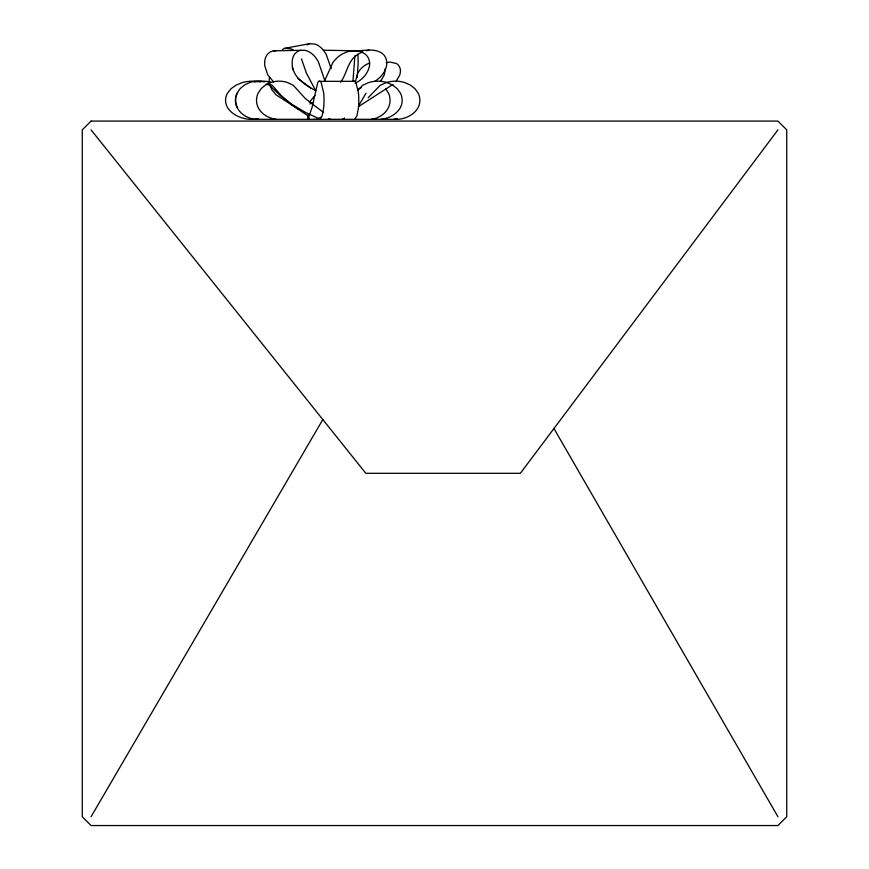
<?xml version="1.0" encoding="UTF-8"?>
<svg xmlns="http://www.w3.org/2000/svg" width="869" height="869" viewBox="0 0 869 869"><rect width="100%" height="100%" fill="white"/><g stroke="black" fill="none" stroke-linecap="round" stroke-linejoin="round"><path stroke-width="1.3" d="M307.778 119.314L307.952 114.914M343.005 119.314L343.038 118.684L342.788 119.314M352.977 80.958L354.758 57.691A34.434 3.204 -89 0 1 355.117 55.399M309.082 119.314L309.201 118.021M344.309 119.314L344.439 118.021M357.181 77.45L358.061 65.772A11.612 1.086 -89 0 0 357.822 54.204M355.378 81.643L357.822 72.942L360.418 69.303A24.886 22.333 -90 0 1 369.444 63.1M308.028 119.314L312.08 107.311L317.739 82.62A40.495 6.55 -90 0 1 321.215 82.62L323.681 92.994A13.665 2.205 90 0 1 323.681 107.658L322.247 115.523L320.074 119.314M366.023 93.222L359.353 104.53M324.561 80.958L333.099 62.101L337.139 57.691A34.434 30.078 88 0 1 351.956 50.847C361.949 51.716 373.659 47.111 382.512 53.596A11.612 10.146 88 0 1 386.672 65.164C385.467 72.149 380.535 77.83 374.637 81.458M91.071 816.741L322.812 419.564M340.637 82.197C346.405 74.419 347.339 63.839 354.302 57.082A34.434 30.078 88 0 1 362.829 51.858M380.481 81.523L384.337 74.756L384.902 71.323A8.397 7.528 -90 0 0 384.739 69.183M396.036 81.523L399.903 74.756L400.457 71.323A8.397 7.528 -90 0 0 396.416 63.513L390.007 62.057L386.281 62.687M777.929 129.883L520.357 473.312L365.816 473.312L91.071 129.883M314.98 95.416L309.342 102.325M354.834 119.314L357.007 115.523L358.441 107.658A13.665 2.205 -90 0 0 358.441 92.994L355.975 82.62A40.495 6.55 90 0 0 353.64 81.328M357.909 90.506L362.449 85.379L368.532 82.62A40.495 34.999 90 0 1 387.172 82.62L392.679 85.119L397.176 88.66L400.348 92.994A13.665 11.808 90 0 1 400.348 107.658C396.405 114.589 388.736 118.38 381.024 119.314M368.141 97.784L380.166 85.379L386.249 82.62A40.495 34.999 90 0 1 404.889 82.62L410.396 85.119L414.893 88.66L418.065 92.994A13.665 11.808 90 0 1 418.065 107.658C414.122 114.589 406.464 118.38 398.752 119.314L249.023 119.314C240.746 118.369 232.24 114.904 227.58 107.658A13.665 13.1 -90 0 1 227.58 92.994L231.111 88.66L236.096 85.119L242.201 82.62A40.495 38.833 90 0 1 260.646 82.044M358.549 106.561L393.005 84.391M282.425 49.522L284.641 48.349L309.342 43.732L315.045 44.069A24.886 17.445 79.4 0 1 323.768 50.641L326.157 54.247L331.165 68.629M307.126 44.895L309.342 43.732M314.122 119.314L314.806 119.314M316.642 119.314L321.193 117.196M309.983 103.976L313.633 102.292M355.041 83.185C362.188 80.057 368.087 73.561 369.521 65.772A11.612 10.146 88 0 0 365.36 54.204L361.613 51.944L357.04 50.804L323.268 50.228M357.583 89.322L361.232 87.639M324.745 80.35L318.26 61.493L315.273 57.082A34.434 21.529 88.7 0 0 304.552 50.25L273.409 50.804L270.161 51.944L267.511 54.204A11.612 7.256 88.7 0 0 264.763 65.772L267.706 74.788L273.702 82.055M300.913 50.196L297.654 51.347L295.015 53.596A11.612 7.256 88.7 0 0 292.266 65.164C293.461 78.123 305.595 85.119 315.795 90.756M371.269 119.314C378.428 118.369 385.163 114.219 388.421 107.658A13.665 10.482 -90 0 0 388.421 92.994L385.597 88.66M393.863 119.314L397.133 118.542M284.641 48.349L290.344 48.697A24.886 17.445 79.4 0 1 293.429 50.174M356.453 50.847L356.996 50.804L351.956 50.847M318.88 81.328L354.834 81.328M273.409 50.804L275.831 50.836M255.616 118.673L259.027 119.314M276.136 119.314C268.782 118.38 261.71 114.35 258.212 107.658A13.665 10.949 -90 0 1 258.212 92.994L261.156 88.66L265.327 85.119L270.433 82.62A40.495 32.468 90 0 1 287.726 82.62L293.374 85.379L305.356 98.566L323.529 112.514M255.084 119.314C247.73 118.38 240.659 114.35 237.161 107.658A13.665 10.949 90 0 1 237.161 92.994L240.105 88.66L244.276 85.119L249.381 82.62A40.495 32.468 -90 0 1 264.426 81.947M266.262 84L269.64 85.379L280.09 95.427L292.169 104.508L305.682 112.514L320.444 119.314M328.428 118.466L330.448 119.314M267.804 83.174L272.323 85.379L281.078 95.427L291.18 104.508L307.919 115.729M298.903 109.494L276.114 94.895L271.867 89.822L269.781 84.489M297.817 78.319L310.744 88.041M315.425 90.18L306.464 73.246L301.456 58.864M553.955 428.526L777.929 816.741M292.223 67.174L293.016 69.705M269.303 82.349A8.397 4.649 83.5 0 1 269.575 77.363M237.585 107.658A13.665 13.1 -90 0 1 235.76 97.817M236.042 96.557A13.665 13.1 -90 0 1 237.585 92.994M254.454 82.044A40.495 38.833 -90 0 1 270.65 82.044M366.457 50.728A34.434 30.078 88 0 1 369.108 50.25M91.071 121.084L82.262 129.883L82.262 816.741L91.071 825.55L777.929 825.55L786.738 816.741L786.738 129.883L777.929 121.084L91.071 121.084"/></g></svg>
